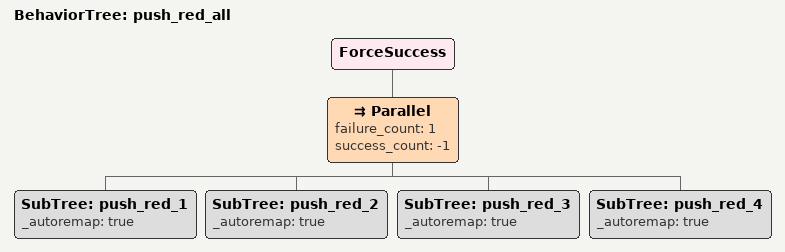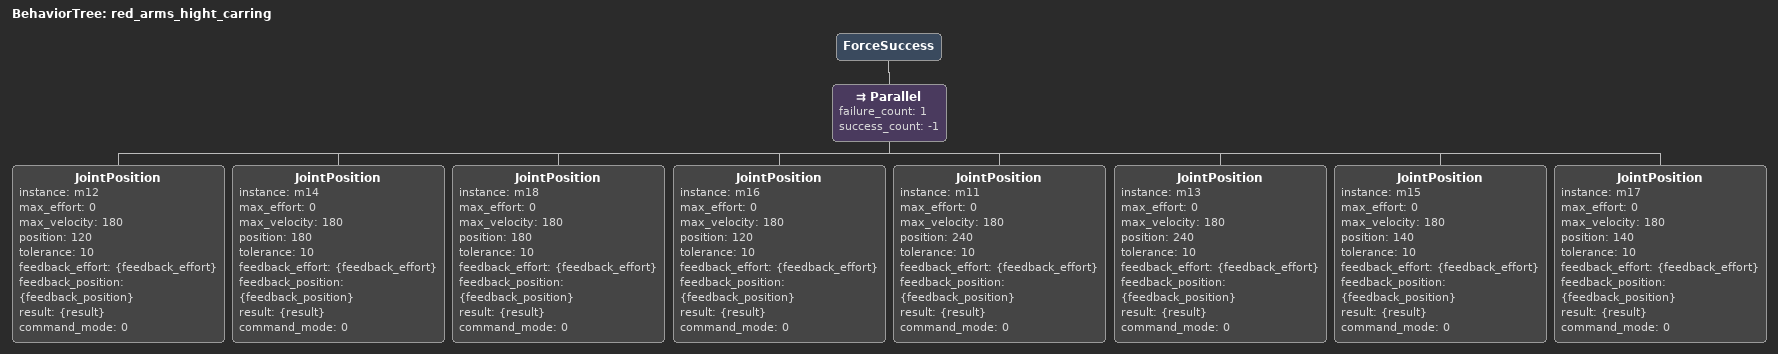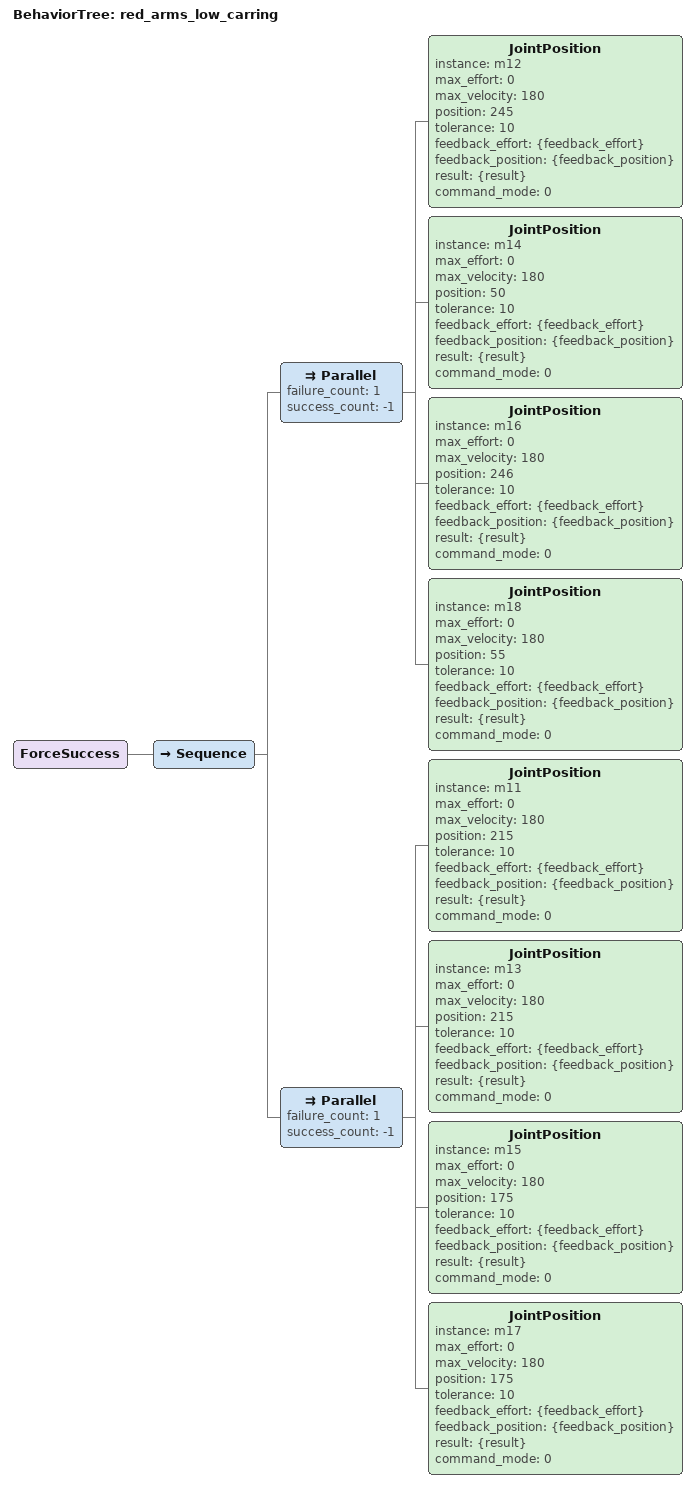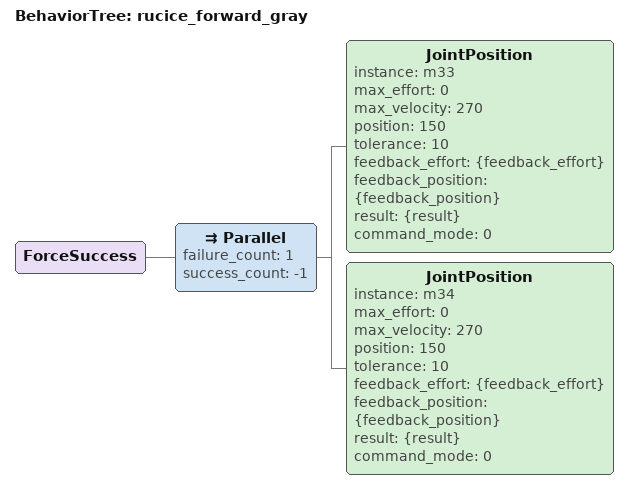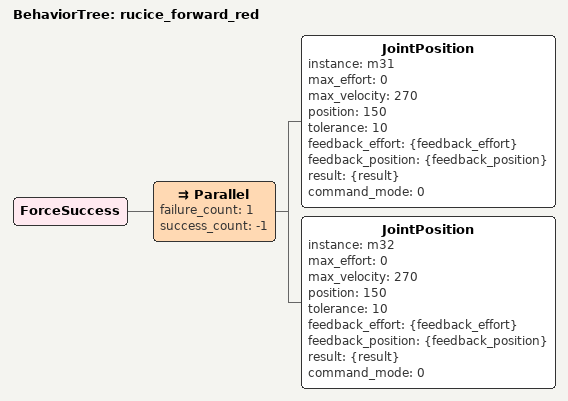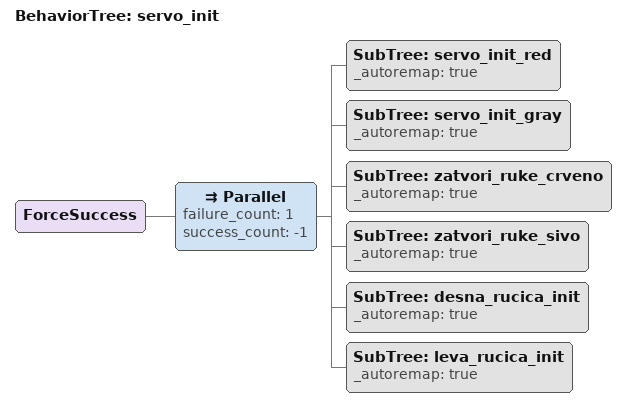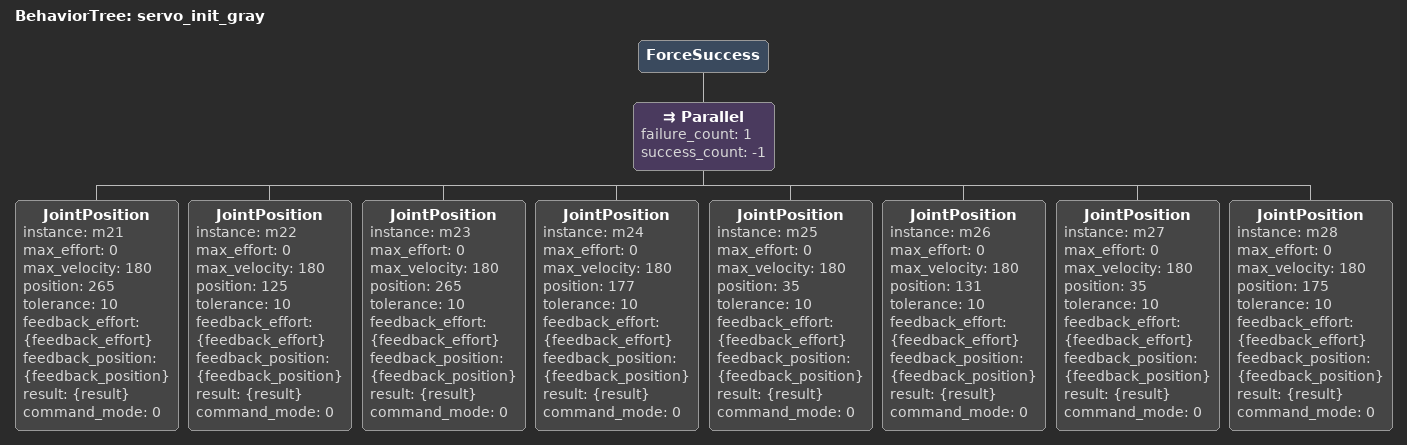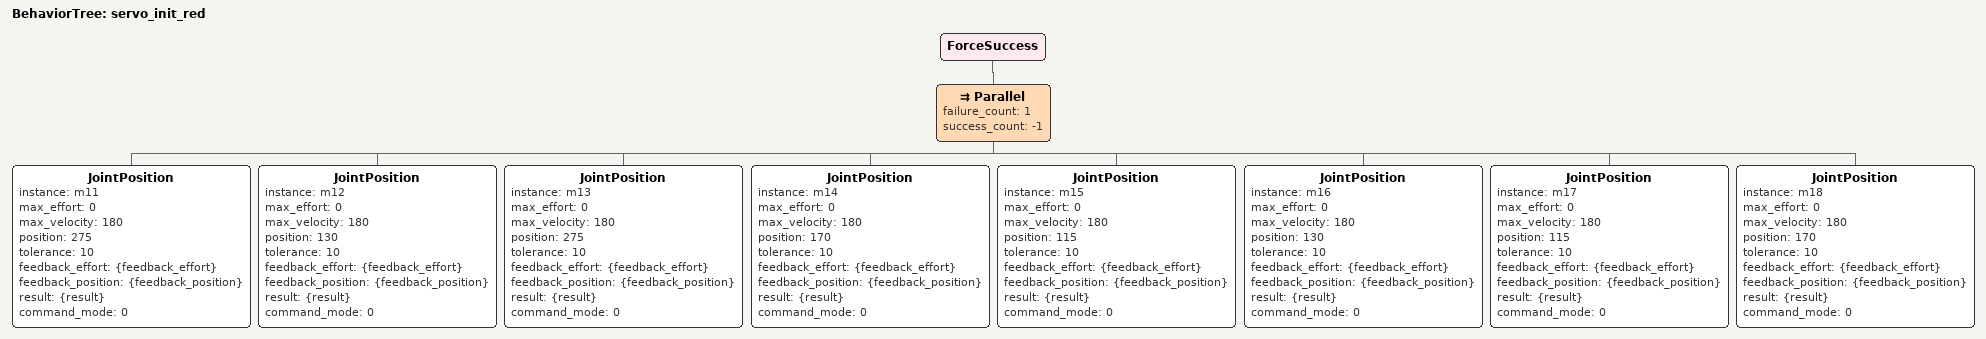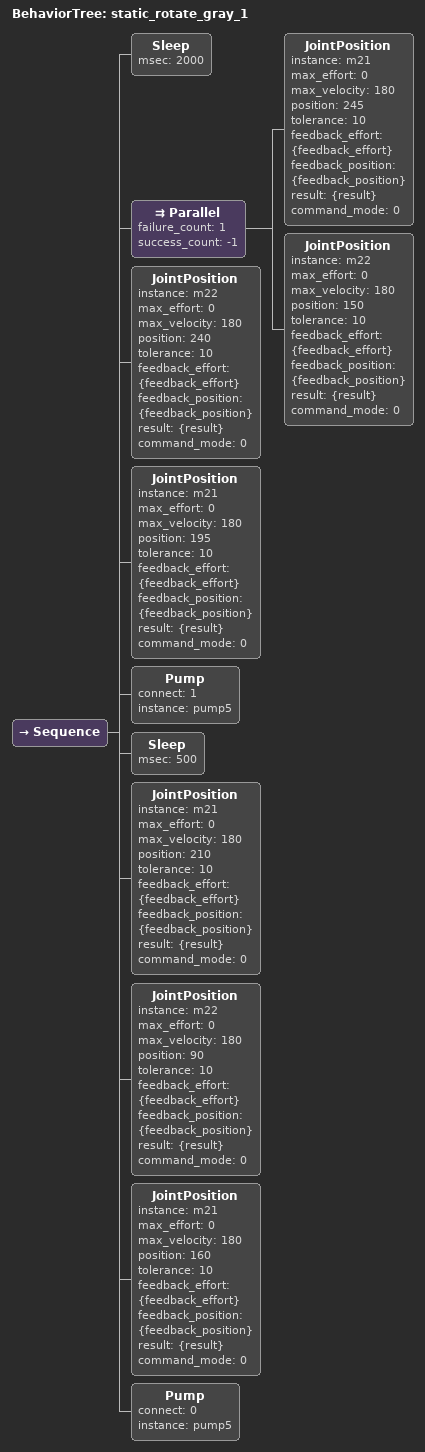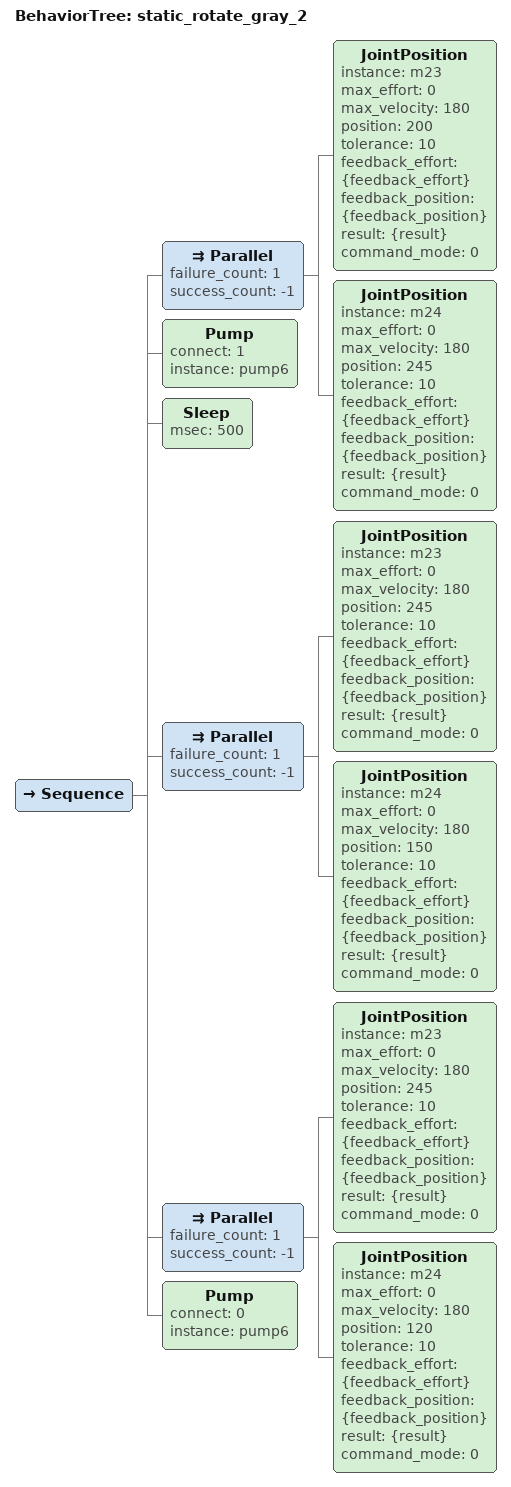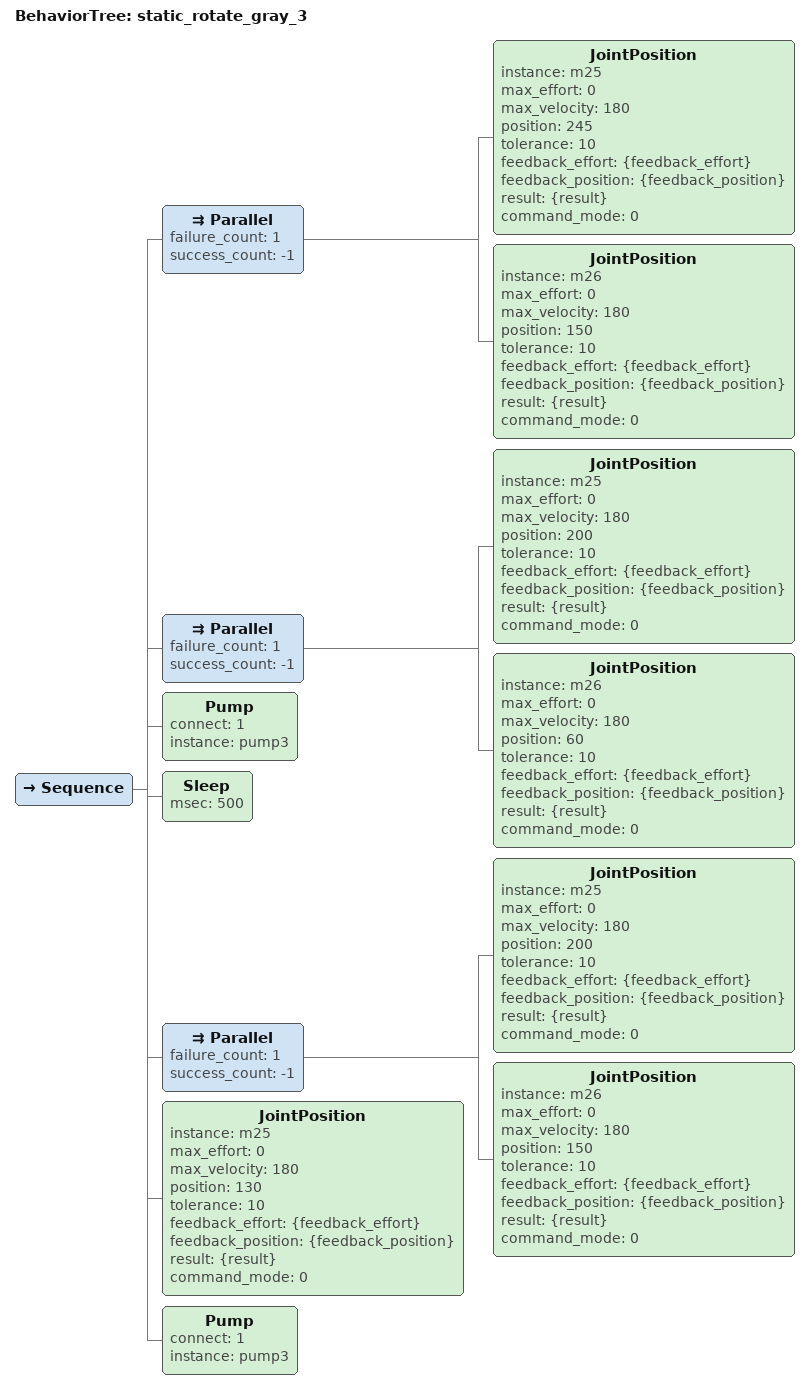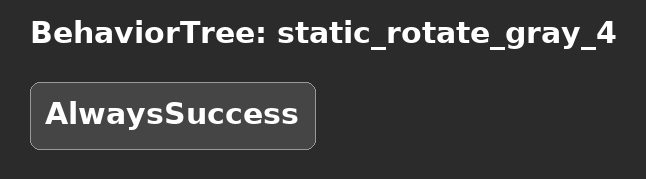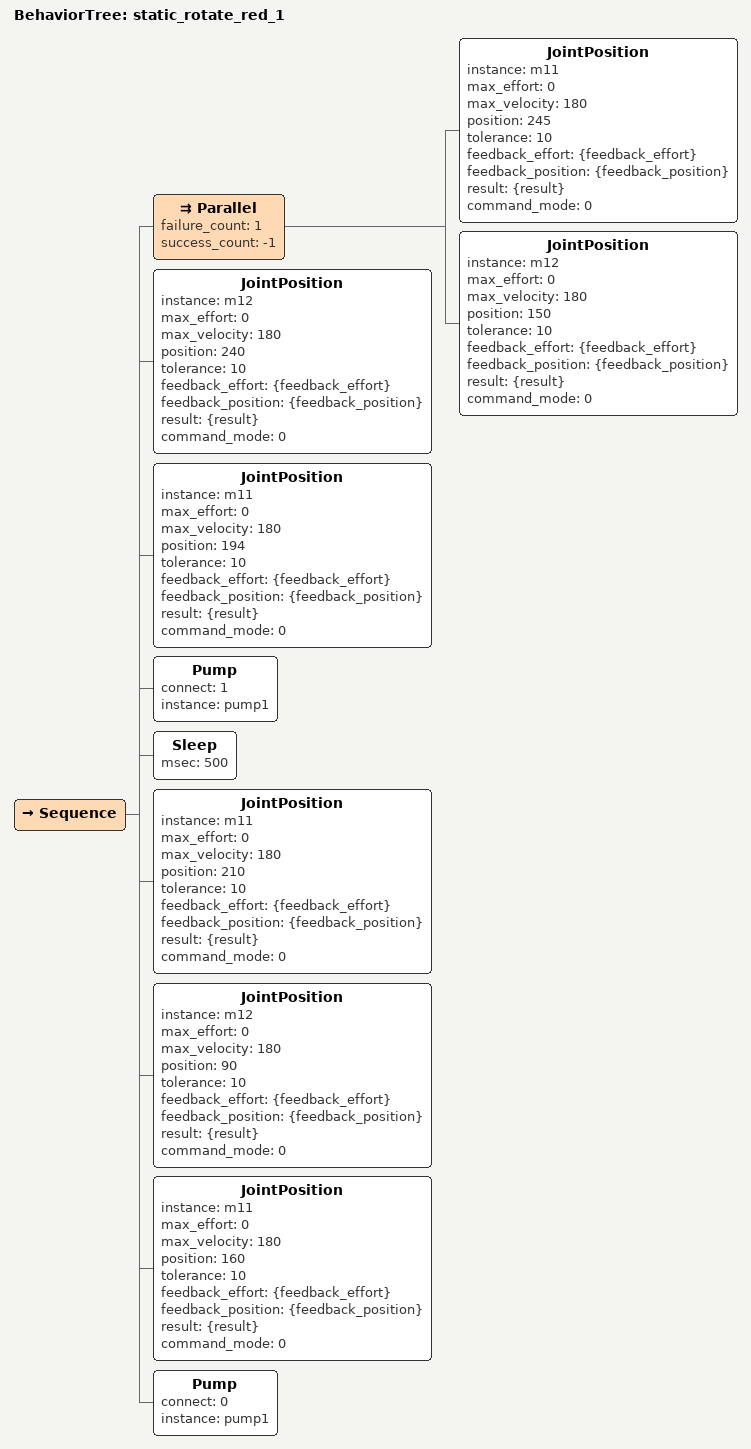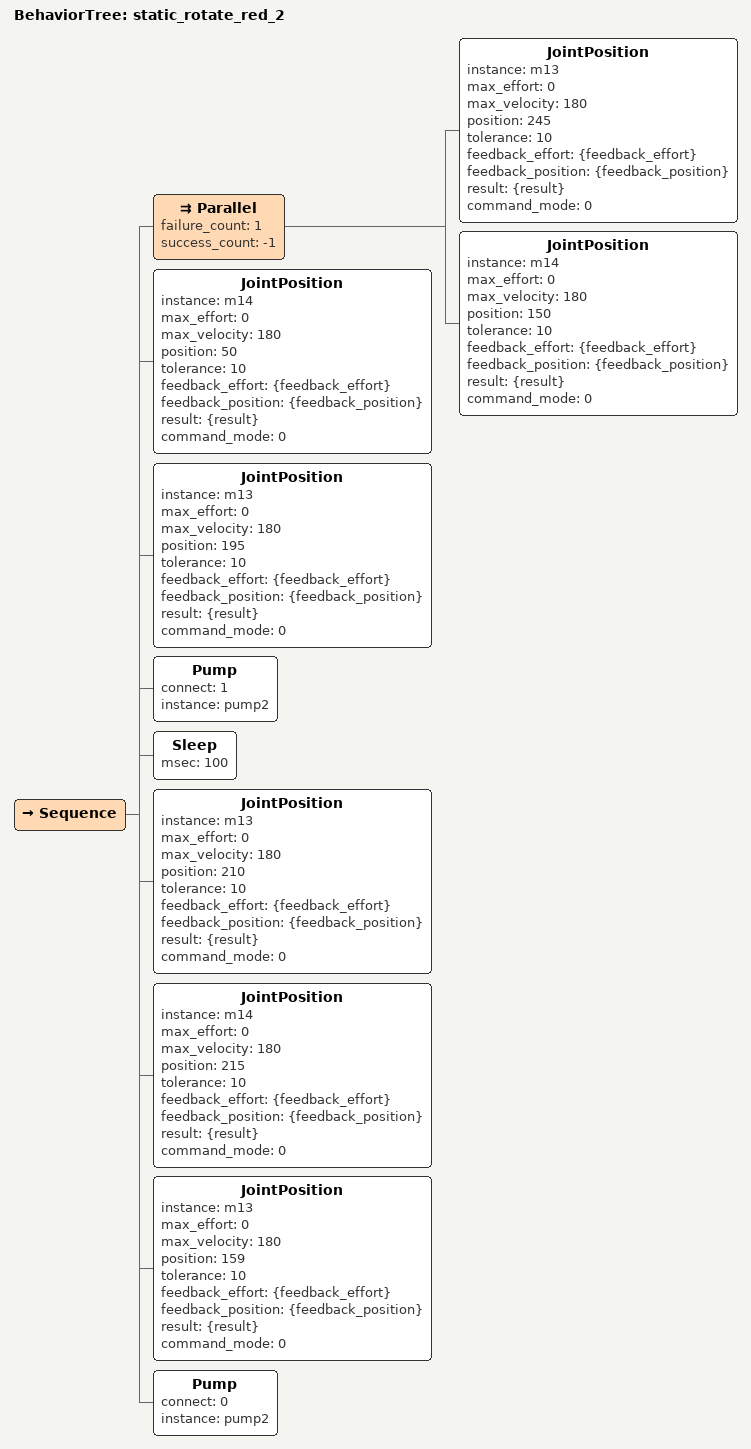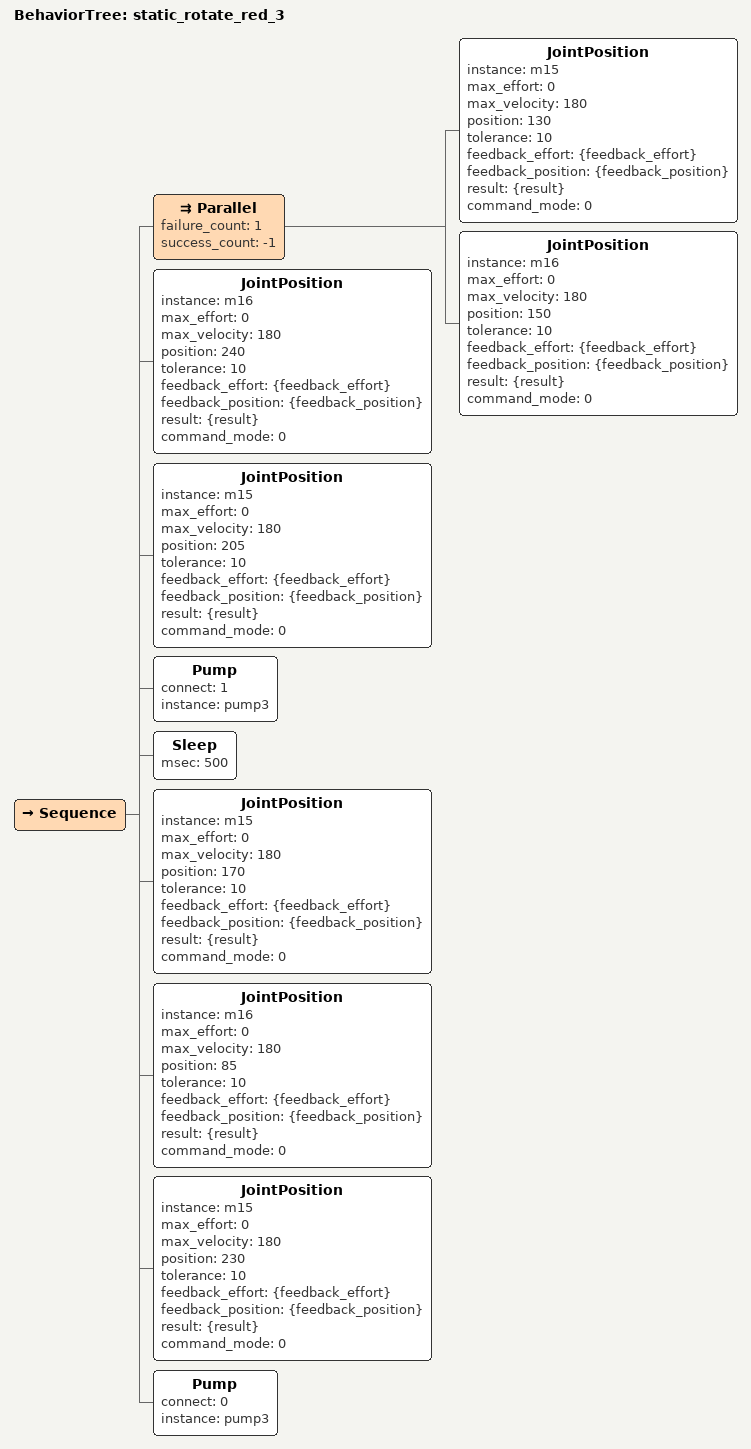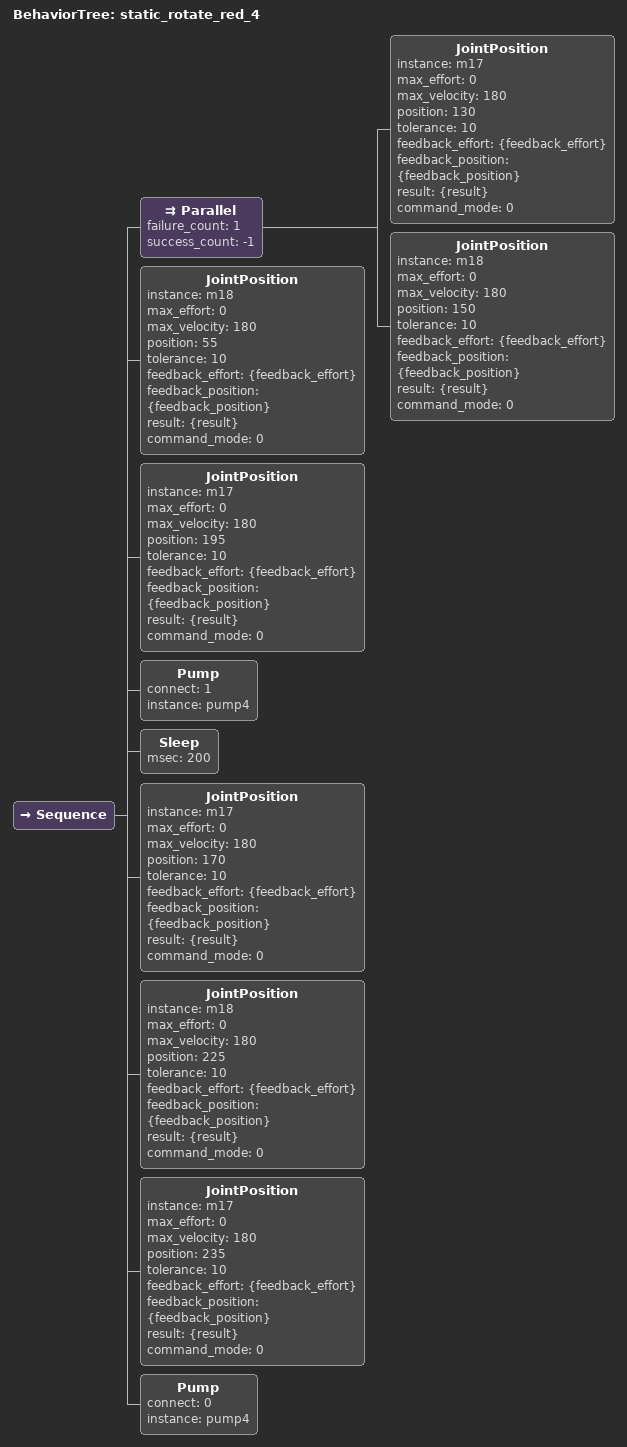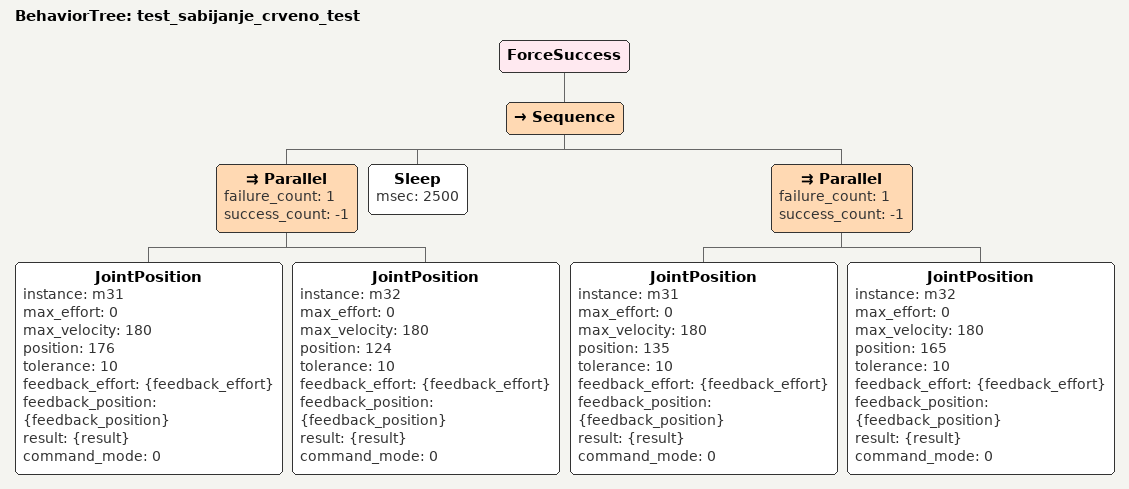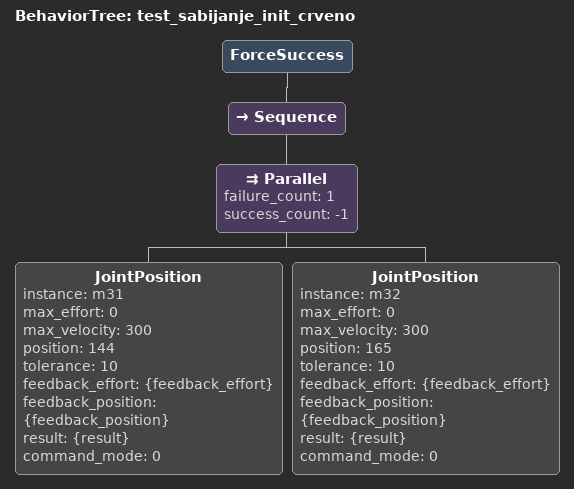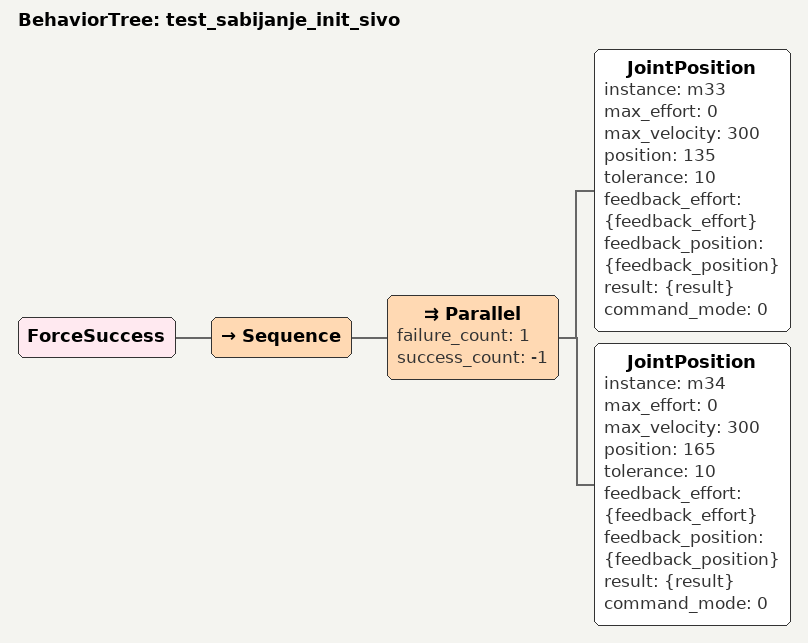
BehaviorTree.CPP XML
<BehaviorTree ID="push_red_all">
  <ForceSuccess>
    <Parallel failure_count="1" success_count="-1">
      <SubTree ID="push_red_1" _autoremap="true"/>
      <SubTree ID="push_red_2" _autoremap="true"/>
      <SubTree ID="push_red_3" _autoremap="true"/>
      <SubTree ID="push_red_4" _autoremap="true"/>
    </Parallel>
  </ForceSuccess>
</BehaviorTree>

<BehaviorTree ID="red_arms_hight_carring">
  <ForceSuccess>
    <Parallel failure_count="1" success_count="-1">
      <JointPosition instance="m12" max_effort="0" max_velocity="180" position="120" tolerance="10" feedback_effort="{feedback_effort}" feedback_position="{feedback_position}" result="{result}" command_mode="0"/>
      <JointPosition instance="m14" max_effort="0" max_velocity="180" position="180" tolerance="10" feedback_effort="{feedback_effort}" feedback_position="{feedback_position}" result="{result}" command_mode="0"/>
      <JointPosition instance="m18" max_effort="0" max_velocity="180" position="180" tolerance="10" feedback_effort="{feedback_effort}" feedback_position="{feedback_position}" result="{result}" command_mode="0"/>
      <JointPosition instance="m16" max_effort="0" max_velocity="180" position="120" tolerance="10" feedback_effort="{feedback_effort}" feedback_position="{feedback_position}" result="{result}" command_mode="0"/>
      <JointPosition instance="m11" max_effort="0" max_velocity="180" position="240" tolerance="10" feedback_effort="{feedback_effort}" feedback_position="{feedback_position}" result="{result}" command_mode="0"/>
      <JointPosition instance="m13" max_effort="0" max_velocity="180" position="240" tolerance="10" feedback_effort="{feedback_effort}" feedback_position="{feedback_position}" result="{result}" command_mode="0"/>
      <JointPosition instance="m15" max_effort="0" max_velocity="180" position="140" tolerance="10" feedback_effort="{feedback_effort}" feedback_position="{feedback_position}" result="{result}" command_mode="0"/>
      <JointPosition instance="m17" max_effort="0" max_velocity="180" position="140" tolerance="10" feedback_effort="{feedback_effort}" feedback_position="{feedback_position}" result="{result}" command_mode="0"/>
    </Parallel>
  </ForceSuccess>
</BehaviorTree>

<BehaviorTree ID="red_arms_low_carring">
  <ForceSuccess>
    <Sequence>
      <Parallel failure_count="1" success_count="-1">
        <JointPosition instance="m12" max_effort="0" max_velocity="180" position="245" tolerance="10" feedback_effort="{feedback_effort}" feedback_position="{feedback_position}" result="{result}" command_mode="0"/>
        <JointPosition instance="m14" max_effort="0" max_velocity="180" position="50" tolerance="10" feedback_effort="{feedback_effort}" feedback_position="{feedback_position}" result="{result}" command_mode="0"/>
        <JointPosition instance="m16" max_effort="0" max_velocity="180" position="246" tolerance="10" feedback_effort="{feedback_effort}" feedback_position="{feedback_position}" result="{result}" command_mode="0"/>
        <JointPosition instance="m18" max_effort="0" max_velocity="180" position="55" tolerance="10" feedback_effort="{feedback_effort}" feedback_position="{feedback_position}" result="{result}" command_mode="0"/>
      </Parallel>
      <Parallel failure_count="1" success_count="-1">
        <JointPosition instance="m11" max_effort="0" max_velocity="180" position="215" tolerance="10" feedback_effort="{feedback_effort}" feedback_position="{feedback_position}" result="{result}" command_mode="0"/>
        <JointPosition instance="m13" max_effort="0" max_velocity="180" position="215" tolerance="10" feedback_effort="{feedback_effort}" feedback_position="{feedback_position}" result="{result}" command_mode="0"/>
        <JointPosition instance="m15" max_effort="0" max_velocity="180" position="175" tolerance="10" feedback_effort="{feedback_effort}" feedback_position="{feedback_position}" result="{result}" command_mode="0"/>
        <JointPosition instance="m17" max_effort="0" max_velocity="180" position="175" tolerance="10" feedback_effort="{feedback_effort}" feedback_position="{feedback_position}" result="{result}" command_mode="0"/>
      </Parallel>
    </Sequence>
  </ForceSuccess>
</BehaviorTree>

<BehaviorTree ID="rucice_forward_gray">
  <ForceSuccess>
    <Parallel failure_count="1" success_count="-1">
      <JointPosition instance="m33" max_effort="0" max_velocity="270" position="150" tolerance="10" feedback_effort="{feedback_effort}" feedback_position="{feedback_position}" result="{result}" command_mode="0"/>
      <JointPosition instance="m34" max_effort="0" max_velocity="270" position="150" tolerance="10" feedback_effort="{feedback_effort}" feedback_position="{feedback_position}" result="{result}" command_mode="0"/>
    </Parallel>
  </ForceSuccess>
</BehaviorTree>

<BehaviorTree ID="rucice_forward_red">
  <ForceSuccess>
    <Parallel failure_count="1" success_count="-1">
      <JointPosition instance="m31" max_effort="0" max_velocity="270" position="150" tolerance="10" feedback_effort="{feedback_effort}" feedback_position="{feedback_position}" result="{result}" command_mode="0"/>
      <JointPosition instance="m32" max_effort="0" max_velocity="270" position="150" tolerance="10" feedback_effort="{feedback_effort}" feedback_position="{feedback_position}" result="{result}" command_mode="0"/>
    </Parallel>
  </ForceSuccess>
</BehaviorTree>

<BehaviorTree ID="servo_init">
  <ForceSuccess>
    <Parallel failure_count="1" success_count="-1">
      <SubTree ID="servo_init_red" _autoremap="true"/>
      <SubTree ID="servo_init_gray" _autoremap="true"/>
      <SubTree ID="zatvori_ruke_crveno" _autoremap="true"/>
      <SubTree ID="zatvori_ruke_sivo" _autoremap="true"/>
      <SubTree ID="desna_rucica_init" _autoremap="true"/>
      <SubTree ID="leva_rucica_init" _autoremap="true"/>
    </Parallel>
  </ForceSuccess>
</BehaviorTree>

<BehaviorTree ID="servo_init_gray">
  <ForceSuccess>
    <Parallel failure_count="1" success_count="-1">
      <JointPosition instance="m21" max_effort="0" max_velocity="180" position="265" tolerance="10" feedback_effort="{feedback_effort}" feedback_position="{feedback_position}" result="{result}" command_mode="0"/>
      <JointPosition instance="m22" max_effort="0" max_velocity="180" position="125" tolerance="10" feedback_effort="{feedback_effort}" feedback_position="{feedback_position}" result="{result}" command_mode="0"/>
      <JointPosition instance="m23" max_effort="0" max_velocity="180" position="265" tolerance="10" feedback_effort="{feedback_effort}" feedback_position="{feedback_position}" result="{result}" command_mode="0"/>
      <JointPosition instance="m24" max_effort="0" max_velocity="180" position="177" tolerance="10" feedback_effort="{feedback_effort}" feedback_position="{feedback_position}" result="{result}" command_mode="0"/>
      <JointPosition instance="m25" max_effort="0" max_velocity="180" position="35" tolerance="10" feedback_effort="{feedback_effort}" feedback_position="{feedback_position}" result="{result}" command_mode="0"/>
      <JointPosition instance="m26" max_effort="0" max_velocity="180" position="131" tolerance="10" feedback_effort="{feedback_effort}" feedback_position="{feedback_position}" result="{result}" command_mode="0"/>
      <JointPosition instance="m27" max_effort="0" max_velocity="180" position="35" tolerance="10" feedback_effort="{feedback_effort}" feedback_position="{feedback_position}" result="{result}" command_mode="0"/>
      <JointPosition instance="m28" max_effort="0" max_velocity="180" position="175" tolerance="10" feedback_effort="{feedback_effort}" feedback_position="{feedback_position}" result="{result}" command_mode="0"/>
    </Parallel>
  </ForceSuccess>
</BehaviorTree>

<BehaviorTree ID="servo_init_red">
  <ForceSuccess>
    <Parallel failure_count="1" success_count="-1">
      <JointPosition instance="m11" max_effort="0" max_velocity="180" position="275" tolerance="10" feedback_effort="{feedback_effort}" feedback_position="{feedback_position}" result="{result}" command_mode="0"/>
      <JointPosition instance="m12" max_effort="0" max_velocity="180" position="130" tolerance="10" feedback_effort="{feedback_effort}" feedback_position="{feedback_position}" result="{result}" command_mode="0"/>
      <JointPosition instance="m13" max_effort="0" max_velocity="180" position="275" tolerance="10" feedback_effort="{feedback_effort}" feedback_position="{feedback_position}" result="{result}" command_mode="0"/>
      <JointPosition instance="m14" max_effort="0" max_velocity="180" position="170" tolerance="10" feedback_effort="{feedback_effort}" feedback_position="{feedback_position}" result="{result}" command_mode="0"/>
      <JointPosition instance="m15" max_effort="0" max_velocity="180" position="115" tolerance="10" feedback_effort="{feedback_effort}" feedback_position="{feedback_position}" result="{result}" command_mode="0"/>
      <JointPosition instance="m16" max_effort="0" max_velocity="180" position="130" tolerance="10" feedback_effort="{feedback_effort}" feedback_position="{feedback_position}" result="{result}" command_mode="0"/>
      <JointPosition instance="m17" max_effort="0" max_velocity="180" position="115" tolerance="10" feedback_effort="{feedback_effort}" feedback_position="{feedback_position}" result="{result}" command_mode="0"/>
      <JointPosition instance="m18" max_effort="0" max_velocity="180" position="170" tolerance="10" feedback_effort="{feedback_effort}" feedback_position="{feedback_position}" result="{result}" command_mode="0"/>
    </Parallel>
  </ForceSuccess>
</BehaviorTree>

<BehaviorTree ID="static_rotate_gray_1">
  <Sequence>
    <Sleep msec="2000"/>
    <Parallel failure_count="1" success_count="-1">
      <JointPosition instance="m21" max_effort="0" max_velocity="180" position="245" tolerance="10" feedback_effort="{feedback_effort}" feedback_position="{feedback_position}" result="{result}" command_mode="0"/>
      <JointPosition instance="m22" max_effort="0" max_velocity="180" position="150" tolerance="10" feedback_effort="{feedback_effort}" feedback_position="{feedback_position}" result="{result}" command_mode="0"/>
    </Parallel>
    <JointPosition instance="m22" max_effort="0" max_velocity="180" position="240" tolerance="10" feedback_effort="{feedback_effort}" feedback_position="{feedback_position}" result="{result}" command_mode="0"/>
    <JointPosition instance="m21" max_effort="0" max_velocity="180" position="195" tolerance="10" feedback_effort="{feedback_effort}" feedback_position="{feedback_position}" result="{result}" command_mode="0"/>
    <Pump connect="1" instance="pump5"/>
    <Sleep msec="500"/>
    <JointPosition instance="m21" max_effort="0" max_velocity="180" position="210" tolerance="10" feedback_effort="{feedback_effort}" feedback_position="{feedback_position}" result="{result}" command_mode="0"/>
    <JointPosition instance="m22" max_effort="0" max_velocity="180" position="90" tolerance="10" feedback_effort="{feedback_effort}" feedback_position="{feedback_position}" result="{result}" command_mode="0"/>
    <JointPosition instance="m21" max_effort="0" max_velocity="180" position="160" tolerance="10" feedback_effort="{feedback_effort}" feedback_position="{feedback_position}" result="{result}" command_mode="0"/>
    <Pump connect="0" instance="pump5"/>
  </Sequence>
</BehaviorTree>

<BehaviorTree ID="static_rotate_gray_2">
  <Sequence>
    <Parallel failure_count="1" success_count="-1">
      <JointPosition instance="m23" max_effort="0" max_velocity="180" position="200" tolerance="10" feedback_effort="{feedback_effort}" feedback_position="{feedback_position}" result="{result}" command_mode="0"/>
      <JointPosition instance="m24" max_effort="0" max_velocity="180" position="245" tolerance="10" feedback_effort="{feedback_effort}" feedback_position="{feedback_position}" result="{result}" command_mode="0"/>
    </Parallel>
    <Pump connect="1" instance="pump6"/>
    <Sleep msec="500"/>
    <Parallel failure_count="1" success_count="-1">
      <JointPosition instance="m23" max_effort="0" max_velocity="180" position="245" tolerance="10" feedback_effort="{feedback_effort}" feedback_position="{feedback_position}" result="{result}" command_mode="0"/>
      <JointPosition instance="m24" max_effort="0" max_velocity="180" position="150" tolerance="10" feedback_effort="{feedback_effort}" feedback_position="{feedback_position}" result="{result}" command_mode="0"/>
    </Parallel>
    <Parallel failure_count="1" success_count="-1">
      <JointPosition instance="m23" max_effort="0" max_velocity="180" position="245" tolerance="10" feedback_effort="{feedback_effort}" feedback_position="{feedback_position}" result="{result}" command_mode="0"/>
      <JointPosition instance="m24" max_effort="0" max_velocity="180" position="120" tolerance="10" feedback_effort="{feedback_effort}" feedback_position="{feedback_position}" result="{result}" command_mode="0"/>
    </Parallel>
    <Pump connect="0" instance="pump6"/>
  </Sequence>
</BehaviorTree>

<BehaviorTree ID="static_rotate_gray_3">
  <Sequence>
    <Parallel failure_count="1" success_count="-1">
      <JointPosition instance="m25" max_effort="0" max_velocity="180" position="245" tolerance="10" feedback_effort="{feedback_effort}" feedback_position="{feedback_position}" result="{result}" command_mode="0"/>
      <JointPosition instance="m26" max_effort="0" max_velocity="180" position="150" tolerance="10" feedback_effort="{feedback_effort}" feedback_position="{feedback_position}" result="{result}" command_mode="0"/>
    </Parallel>
    <Parallel failure_count="1" success_count="-1">
      <JointPosition instance="m25" max_effort="0" max_velocity="180" position="200" tolerance="10" feedback_effort="{feedback_effort}" feedback_position="{feedback_position}" result="{result}" command_mode="0"/>
      <JointPosition instance="m26" max_effort="0" max_velocity="180" position="60" tolerance="10" feedback_effort="{feedback_effort}" feedback_position="{feedback_position}" result="{result}" command_mode="0"/>
    </Parallel>
    <Pump connect="1" instance="pump3"/>
    <Sleep msec="500"/>
    <Parallel failure_count="1" success_count="-1">
      <JointPosition instance="m25" max_effort="0" max_velocity="180" position="200" tolerance="10" feedback_effort="{feedback_effort}" feedback_position="{feedback_position}" result="{result}" command_mode="0"/>
      <JointPosition instance="m26" max_effort="0" max_velocity="180" position="150" tolerance="10" feedback_effort="{feedback_effort}" feedback_position="{feedback_position}" result="{result}" command_mode="0"/>
    </Parallel>
    <JointPosition instance="m25" max_effort="0" max_velocity="180" position="130" tolerance="10" feedback_effort="{feedback_effort}" feedback_position="{feedback_position}" result="{result}" command_mode="0"/>
    <Pump connect="1" instance="pump3"/>
  </Sequence>
</BehaviorTree>

<BehaviorTree ID="static_rotate_gray_4">
  <AlwaysSuccess/>
</BehaviorTree>

<BehaviorTree ID="static_rotate_red_1">
  <Sequence>
    <Parallel failure_count="1" success_count="-1">
      <JointPosition instance="m11" max_effort="0" max_velocity="180" position="245" tolerance="10" feedback_effort="{feedback_effort}" feedback_position="{feedback_position}" result="{result}" command_mode="0"/>
      <JointPosition instance="m12" max_effort="0" max_velocity="180" position="150" tolerance="10" feedback_effort="{feedback_effort}" feedback_position="{feedback_position}" result="{result}" command_mode="0"/>
    </Parallel>
    <JointPosition instance="m12" max_effort="0" max_velocity="180" position="240" tolerance="10" feedback_effort="{feedback_effort}" feedback_position="{feedback_position}" result="{result}" command_mode="0"/>
    <JointPosition instance="m11" max_effort="0" max_velocity="180" position="194" tolerance="10" feedback_effort="{feedback_effort}" feedback_position="{feedback_position}" result="{result}" command_mode="0"/>
    <Pump connect="1" instance="pump1"/>
    <Sleep msec="500"/>
    <JointPosition instance="m11" max_effort="0" max_velocity="180" position="210" tolerance="10" feedback_effort="{feedback_effort}" feedback_position="{feedback_position}" result="{result}" command_mode="0"/>
    <JointPosition instance="m12" max_effort="0" max_velocity="180" position="90" tolerance="10" feedback_effort="{feedback_effort}" feedback_position="{feedback_position}" result="{result}" command_mode="0"/>
    <JointPosition instance="m11" max_effort="0" max_velocity="180" position="160" tolerance="10" feedback_effort="{feedback_effort}" feedback_position="{feedback_position}" result="{result}" command_mode="0"/>
    <Pump connect="0" instance="pump1"/>
  </Sequence>
</BehaviorTree>

<BehaviorTree ID="static_rotate_red_2">
  <Sequence>
    <Parallel failure_count="1" success_count="-1">
      <JointPosition instance="m13" max_effort="0" max_velocity="180" position="245" tolerance="10" feedback_effort="{feedback_effort}" feedback_position="{feedback_position}" result="{result}" command_mode="0"/>
      <JointPosition instance="m14" max_effort="0" max_velocity="180" position="150" tolerance="10" feedback_effort="{feedback_effort}" feedback_position="{feedback_position}" result="{result}" command_mode="0"/>
    </Parallel>
    <JointPosition instance="m14" max_effort="0" max_velocity="180" position="50" tolerance="10" feedback_effort="{feedback_effort}" feedback_position="{feedback_position}" result="{result}" command_mode="0"/>
    <JointPosition instance="m13" max_effort="0" max_velocity="180" position="195" tolerance="10" feedback_effort="{feedback_effort}" feedback_position="{feedback_position}" result="{result}" command_mode="0"/>
    <Pump connect="1" instance="pump2"/>
    <Sleep msec="100"/>
    <JointPosition instance="m13" max_effort="0" max_velocity="180" position="210" tolerance="10" feedback_effort="{feedback_effort}" feedback_position="{feedback_position}" result="{result}" command_mode="0"/>
    <JointPosition instance="m14" max_effort="0" max_velocity="180" position="215" tolerance="10" feedback_effort="{feedback_effort}" feedback_position="{feedback_position}" result="{result}" command_mode="0"/>
    <JointPosition instance="m13" max_effort="0" max_velocity="180" position="159" tolerance="10" feedback_effort="{feedback_effort}" feedback_position="{feedback_position}" result="{result}" command_mode="0"/>
    <Pump connect="0" instance="pump2"/>
  </Sequence>
</BehaviorTree>

<BehaviorTree ID="static_rotate_red_3">
  <Sequence>
    <Parallel failure_count="1" success_count="-1">
      <JointPosition instance="m15" max_effort="0" max_velocity="180" position="130" tolerance="10" feedback_effort="{feedback_effort}" feedback_position="{feedback_position}" result="{result}" command_mode="0"/>
      <JointPosition instance="m16" max_effort="0" max_velocity="180" position="150" tolerance="10" feedback_effort="{feedback_effort}" feedback_position="{feedback_position}" result="{result}" command_mode="0"/>
    </Parallel>
    <JointPosition instance="m16" max_effort="0" max_velocity="180" position="240" tolerance="10" feedback_effort="{feedback_effort}" feedback_position="{feedback_position}" result="{result}" command_mode="0"/>
    <JointPosition instance="m15" max_effort="0" max_velocity="180" position="205" tolerance="10" feedback_effort="{feedback_effort}" feedback_position="{feedback_position}" result="{result}" command_mode="0"/>
    <Pump connect="1" instance="pump3"/>
    <Sleep msec="500"/>
    <JointPosition instance="m15" max_effort="0" max_velocity="180" position="170" tolerance="10" feedback_effort="{feedback_effort}" feedback_position="{feedback_position}" result="{result}" command_mode="0"/>
    <JointPosition instance="m16" max_effort="0" max_velocity="180" position="85" tolerance="10" feedback_effort="{feedback_effort}" feedback_position="{feedback_position}" result="{result}" command_mode="0"/>
    <JointPosition instance="m15" max_effort="0" max_velocity="180" position="230" tolerance="10" feedback_effort="{feedback_effort}" feedback_position="{feedback_position}" result="{result}" command_mode="0"/>
    <Pump connect="0" instance="pump3"/>
  </Sequence>
</BehaviorTree>

<BehaviorTree ID="static_rotate_red_4">
  <Sequence>
    <Parallel failure_count="1" success_count="-1">
      <JointPosition instance="m17" max_effort="0" max_velocity="180" position="130" tolerance="10" feedback_effort="{feedback_effort}" feedback_position="{feedback_position}" result="{result}" command_mode="0"/>
      <JointPosition instance="m18" max_effort="0" max_velocity="180" position="150" tolerance="10" feedback_effort="{feedback_effort}" feedback_position="{feedback_position}" result="{result}" command_mode="0"/>
    </Parallel>
    <JointPosition instance="m18" max_effort="0" max_velocity="180" position="55" tolerance="10" feedback_effort="{feedback_effort}" feedback_position="{feedback_position}" result="{result}" command_mode="0"/>
    <JointPosition instance="m17" max_effort="0" max_velocity="180" position="195" tolerance="10" feedback_effort="{feedback_effort}" feedback_position="{feedback_position}" result="{result}" command_mode="0"/>
    <Pump connect="1" instance="pump4"/>
    <Sleep msec="200"/>
    <JointPosition instance="m17" max_effort="0" max_velocity="180" position="170" tolerance="10" feedback_effort="{feedback_effort}" feedback_position="{feedback_position}" result="{result}" command_mode="0"/>
    <JointPosition instance="m18" max_effort="0" max_velocity="180" position="225" tolerance="10" feedback_effort="{feedback_effort}" feedback_position="{feedback_position}" result="{result}" command_mode="0"/>
    <JointPosition instance="m17" max_effort="0" max_velocity="180" position="235" tolerance="10" feedback_effort="{feedback_effort}" feedback_position="{feedback_position}" result="{result}" command_mode="0"/>
    <Pump connect="0" instance="pump4"/>
  </Sequence>
</BehaviorTree>

<BehaviorTree ID="test_sabijanje_crveno_test">
  <ForceSuccess>
    <Sequence>
      <Parallel failure_count="1" success_count="-1">
        <JointPosition instance="m31" max_effort="0" max_velocity="180" position="176" tolerance="10" feedback_effort="{feedback_effort}" feedback_position="{feedback_position}" result="{result}" command_mode="0"/>
        <JointPosition instance="m32" max_effort="0" max_velocity="180" position="124" tolerance="10" feedback_effort="{feedback_effort}" feedback_position="{feedback_position}" result="{result}" command_mode="0"/>
      </Parallel>
      <Sleep msec="2500"/>
      <Parallel failure_count="1" success_count="-1">
        <JointPosition instance="m31" max_effort="0" max_velocity="180" position="135" tolerance="10" feedback_effort="{feedback_effort}" feedback_position="{feedback_position}" result="{result}" command_mode="0"/>
        <JointPosition instance="m32" max_effort="0" max_velocity="180" position="165" tolerance="10" feedback_effort="{feedback_effort}" feedback_position="{feedback_position}" result="{result}" command_mode="0"/>
      </Parallel>
    </Sequence>
  </ForceSuccess>
</BehaviorTree>

<BehaviorTree ID="test_sabijanje_init_crveno">
  <ForceSuccess>
    <Sequence>
      <Parallel failure_count="1" success_count="-1">
        <JointPosition instance="m31" max_effort="0" max_velocity="300" position="144" tolerance="10" feedback_effort="{feedback_effort}" feedback_position="{feedback_position}" result="{result}" command_mode="0"/>
        <JointPosition instance="m32" max_effort="0" max_velocity="300" position="165" tolerance="10" feedback_effort="{feedback_effort}" feedback_position="{feedback_position}" result="{result}" command_mode="0"/>
      </Parallel>
    </Sequence>
  </ForceSuccess>
</BehaviorTree>

<BehaviorTree ID="test_sabijanje_init_sivo">
  <ForceSuccess>
    <Sequence>
      <Parallel failure_count="1" success_count="-1">
        <JointPosition instance="m33" max_effort="0" max_velocity="300" position="135" tolerance="10" feedback_effort="{feedback_effort}" feedback_position="{feedback_position}" result="{result}" command_mode="0"/>
        <JointPosition instance="m34" max_effort="0" max_velocity="300" position="165" tolerance="10" feedback_effort="{feedback_effort}" feedback_position="{feedback_position}" result="{result}" command_mode="0"/>
      </Parallel>
    </Sequence>
  </ForceSuccess>
</BehaviorTree>
